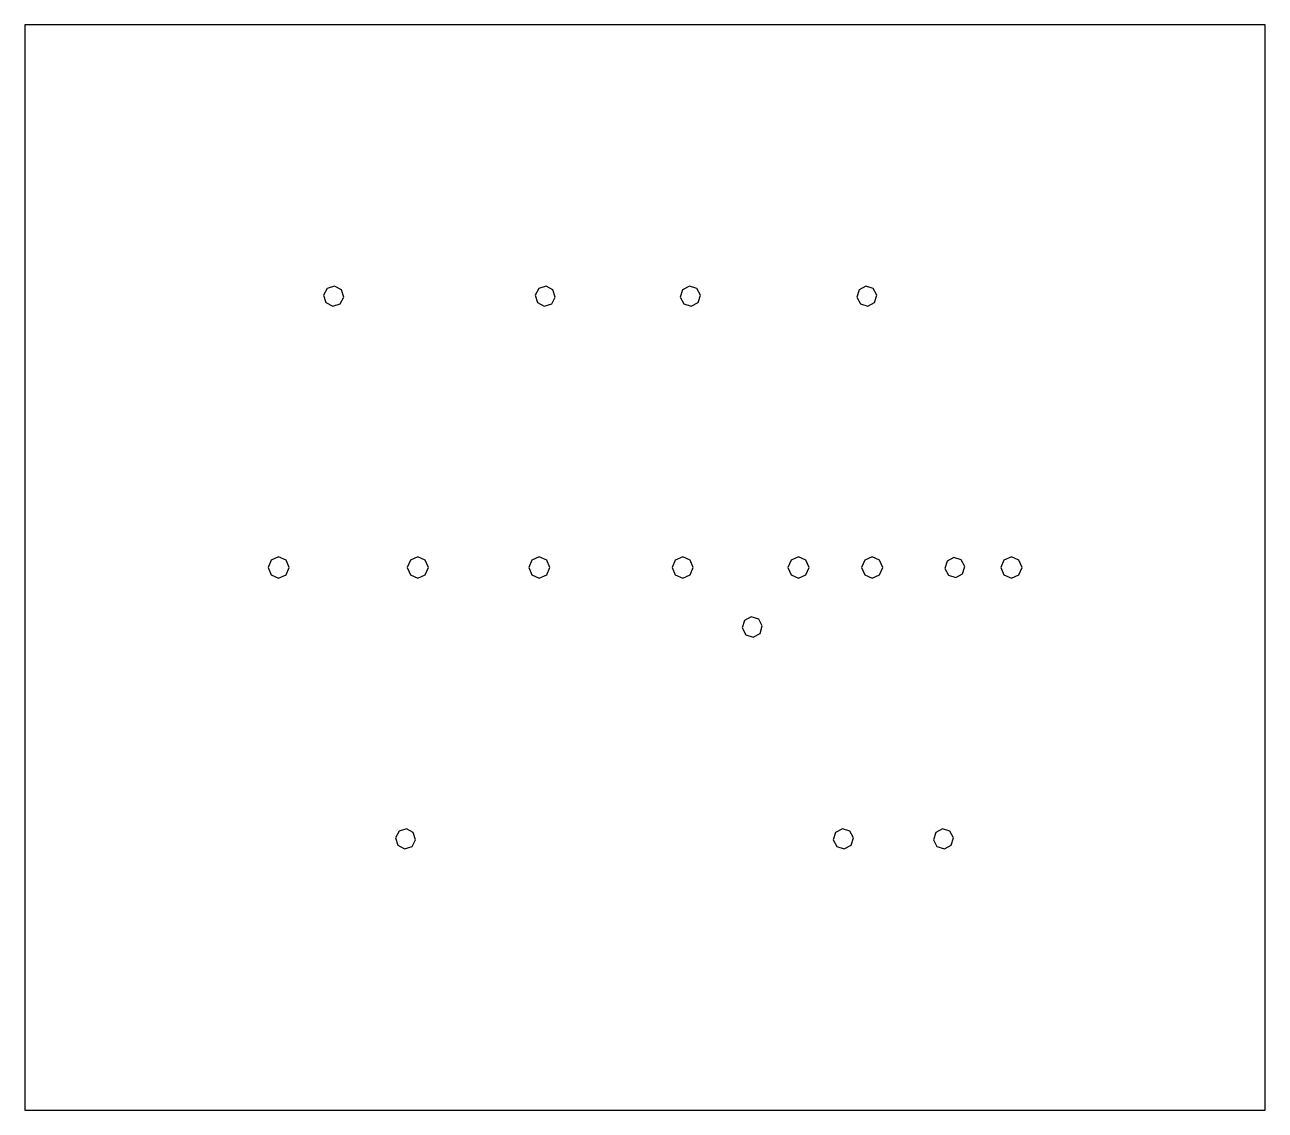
# Model space of a CAD drawing. Extents: x -1.16 to 3.64, y -3.15 to 1.05.
import ezdxf

# ---------------------------------------------------------------- set-up
doc = ezdxf.new("R2010")
doc.units = 0
doc.layers.add('V3', color=230, linetype='CONTINUOUS')

msp = doc.modelspace()

# ---------------------------------------------------------------- linework, layer by layer
at = {"layer": 'V3'}
for points in [[(-1.1561, -3.1535), (3.6439, -3.1535), (3.6439, 1.0465), (-1.1561, 1.0465), (-1.1561, -3.1535)], [(0.0424, 0.0354), (0.0139, 0.0265), (0, 0), (0.0089, -0.0285), (0.0354, -0.0424), (0.064, -0.0335), (0.0778, -0.007), (0.0689, 0.0215), (0.0424, 0.0354)], [(0.8613, 0.0354), (0.8328, 0.0265), (0.8189, 0), (0.8278, -0.0285), (0.8543, -0.0424), (0.8828, -0.0335), (0.8967, -0.007), (0.8878, 0.0215), (0.8613, 0.0354)], [(1.3942, -0.0335), (1.4228, -0.0424), (1.4493, -0.0285), (1.4582, 0), (1.4443, 0.0265), (1.4158, 0.0354), (1.3893, 0.0215), (1.3803, -0.007), (1.3942, -0.0335)], [(2.0773, -0.0335), (2.1059, -0.0424), (2.1324, -0.0285), (2.1413, 0), (2.1274, 0.0265), (2.0989, 0.0354), (2.0724, 0.0215), (2.0634, -0.007), (2.0773, -0.0335)], [(-0.203, -1.0825), (-0.1741, -1.0945), (-0.1451, -1.0825), (-0.1331, -1.0535), (-0.1451, -1.0246), (-0.1741, -1.0126), (-0.203, -1.0246), (-0.215, -1.0535), (-0.203, -1.0825)], [(0.3239, -1.0535), (0.3359, -1.0825), (0.3648, -1.0945), (0.3938, -1.0825), (0.4058, -1.0535), (0.3938, -1.0246), (0.3648, -1.0126), (0.3359, -1.0246), (0.3239, -1.0535)], [(0.7939, -1.0535), (0.8059, -1.0825), (0.8348, -1.0945), (0.8638, -1.0825), (0.8758, -1.0535), (0.8638, -1.0246), (0.8348, -1.0126), (0.8059, -1.0246), (0.7939, -1.0535)], [(1.3489, -1.0535), (1.3609, -1.0825), (1.3898, -1.0945), (1.4188, -1.0825), (1.4308, -1.0535), (1.4188, -1.0246), (1.3898, -1.0126), (1.3609, -1.0246), (1.3489, -1.0535)], [(1.809, -1.0825), (1.8379, -1.0945), (1.8669, -1.0825), (1.8789, -1.0535), (1.8669, -1.0246), (1.8379, -1.0126), (1.809, -1.0246), (1.797, -1.0535), (1.809, -1.0825)], [(2.094, -1.0825), (2.1229, -1.0945), (2.1519, -1.0825), (2.1639, -1.0535), (2.1519, -1.0246), (2.1229, -1.0126), (2.094, -1.0246), (2.082, -1.0535), (2.094, -1.0825)], [(2.4179, -1.0837), (2.4466, -1.0925), (2.4731, -1.0785), (2.482, -1.0498), (2.4679, -1.0233), (2.4392, -1.0145), (2.4127, -1.0285), (2.4039, -1.0572), (2.4179, -1.0837)], [(2.6908, -1.0246), (2.6618, -1.0126), (2.6329, -1.0246), (2.6209, -1.0535), (2.6329, -1.0825), (2.6618, -1.0945), (2.6908, -1.0825), (2.7028, -1.0535), (2.6908, -1.0246)], [(1.6198, -1.2872), (1.6339, -1.3137), (1.6626, -1.3225), (1.6891, -1.3085), (1.6979, -1.2798), (1.6839, -1.2533), (1.6552, -1.2445), (1.6287, -1.2585), (1.6198, -1.2872)], [(0.2922, -2.0735), (0.2783, -2.1), (0.2873, -2.1285), (0.3137, -2.1424), (0.3423, -2.1335), (0.3562, -2.107), (0.3473, -2.0785), (0.3208, -2.0646), (0.2922, -2.0735)], [(2.0147, -2.1424), (2.0412, -2.1285), (2.0501, -2.1), (2.0362, -2.0735), (2.0077, -2.0646), (1.9812, -2.0785), (1.9723, -2.107), (1.9861, -2.1335), (2.0147, -2.1424)], [(2.3738, -2.1335), (2.4023, -2.1424), (2.4288, -2.1285), (2.4378, -2.1), (2.4239, -2.0735), (2.3953, -2.0646), (2.3688, -2.0785), (2.3599, -2.107), (2.3738, -2.1335)]]:
    msp.add_lwpolyline(points, close=True, dxfattribs=at)

doc.saveas('drawing.dxf')
